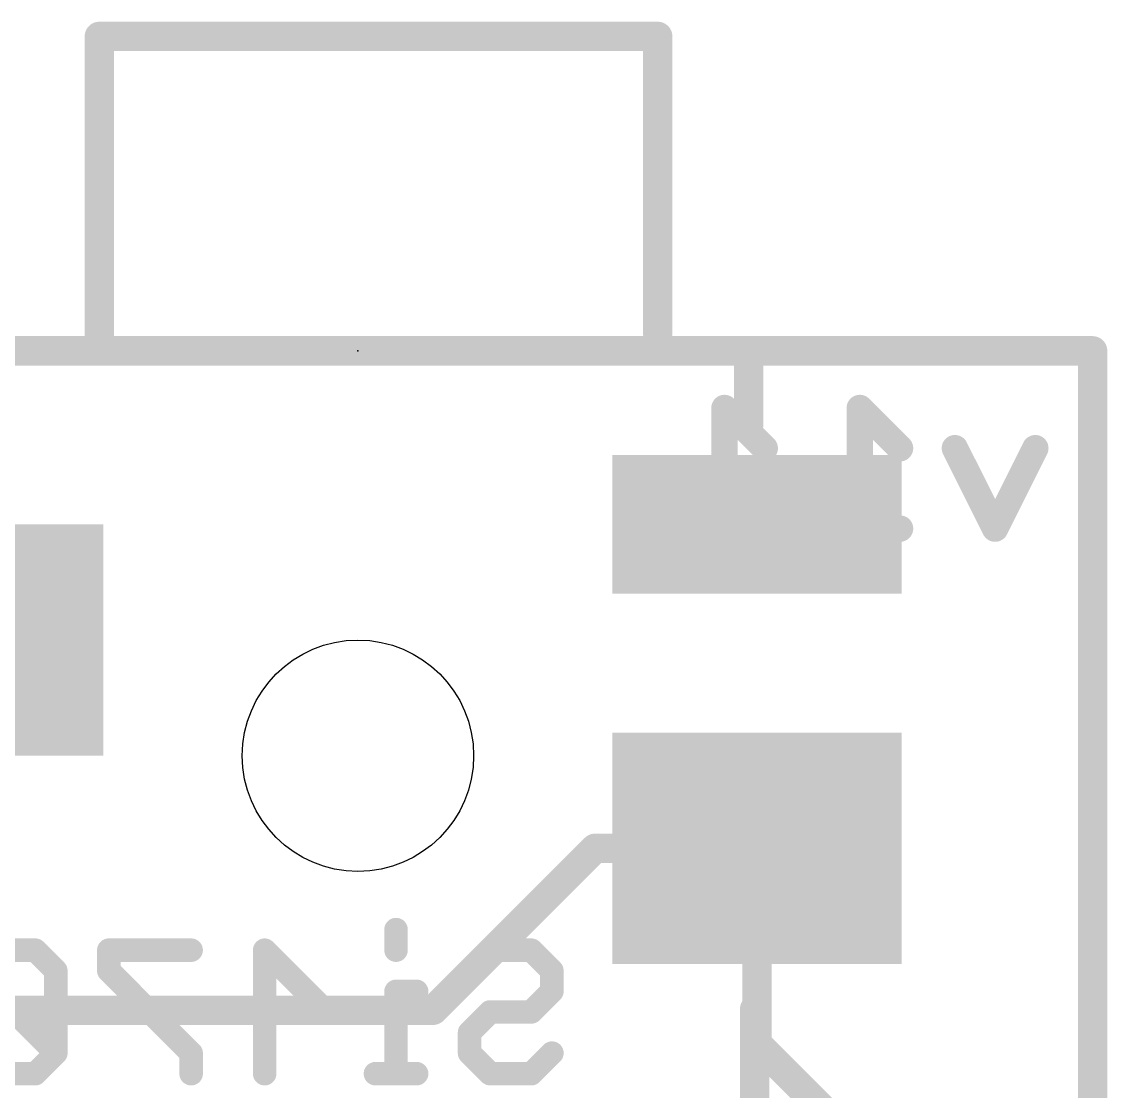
# Model space of a CAD drawing. Extents: x -90 to 26, y -1 to 33.
# Drawn here: x 16.14 to 25.53, y 24.08 to 33.32 of the extents above; entities that cross this region are included whole.
import ezdxf

# ---------------------------------------------------------------- set-up
doc = ezdxf.new("R2010")
doc.units = 0
for name, color, linetype in [('1', 12, 'CONTINUOUS'), ('16', 132, 'CONTINUOUS'), ('20', 53, 'CONTINUOUS'), ('21', 41, 'CONTINUOUS'), ('22', 40, 'CONTINUOUS'), ('23', 53, 'CONTINUOUS'), ('51', 53, 'CONTINUOUS')]:
    doc.layers.add(name, color=color, linetype=linetype)

# ---------------------------------------------------------------- blocks, each defined once
blk = doc.blocks.new('RECT')
blk.add_solid([(-0.5, -0.5), (0.5, -0.5), (-0.5, 0.5), (0.5, 0.5)])

msp = doc.modelspace()

# ---------------------------------------------------------------- linework, layer by layer
at = {"layer": '1', "const_width": 0.254}
for points in [[(25.4, 30.48), (0, 30.48)], [(25.4, -1.27), (25.4, 30.48)], [(21.1, 26.18), (19.7, 24.78)], [(22.5, 26.18), (21.1, 26.18)], [(22.5, 26.18), (22.37, 26.18)], [(22.5, 26.18), (22.5, 24.49)], [(13.97, 24.78), (19.7, 24.78)], [(22.5, 24.49), (24.13, 22.86)]]:
    msp.add_lwpolyline(points, dxfattribs=at)
at = {"layer": '1', "const_width": 0.127}
for points in [[(25.4635, 30.48, 1), (25.3365, 30.48)], [(25.4, 30.4165, 1), (25.4, 30.5435)], [(21.1, 26.2435, 1), (21.1, 26.1165)], [(21.1449, 26.1351, 1), (21.0551, 26.2249)], [(22.37, 26.2435, 1), (22.37, 26.1165)], [(22.5635, 26.18, 1), (22.4365, 26.18)], [(22.5, 26.1165, 1), (22.5, 26.2435)], [(22.5, 26.1165, 1), (22.5, 26.2435)], [(19.6551, 24.8249, 1), (19.7449, 24.7351)], [(19.7, 24.7165, 1), (19.7, 24.8435)], [(22.5449, 24.5349, 1), (22.4551, 24.4451)], [(22.4365, 24.49, 1), (22.5635, 24.49)]]:
    msp.add_lwpolyline(points, format="xyb", dxfattribs=at)
at = {"layer": '16'}
for points, const_width in [([(25.4, 30.48), (0, 30.48)], 0.254), ([(25.4, -1.27), (25.4, 30.48)], 0.254), ([(22.5659, 29.6382), (22.2185, 29.9856)], 0.2286), ([(22.2185, 29.9856), (22.2185, 28.9433)], 0.2286), ([(23.7353, 29.6382), (23.3879, 29.9856)], 0.2286), ([(23.3879, 29.9856), (23.3879, 28.9433)], 0.2286), ([(24.5573, 28.9433), (24.2098, 29.6382)], 0.2286), ([(24.9047, 29.6382), (24.5573, 28.9433)], 0.2286), ([(22.5659, 28.9433), (21.871, 28.9433)], 0.2286), ([(23.7353, 28.9433), (23.0404, 28.9433)], 0.2286)]:
    msp.add_lwpolyline(points, dxfattribs=dict(at, const_width=const_width))
for points, const_width in [([(25.4635, 30.48, 1), (25.3365, 30.48)], 0.127), ([(25.4, 30.4165, 1), (25.4, 30.5435)], 0.127), ([(22.2589, 30.026, 1), (22.1781, 29.9452)], 0.1143), ([(22.2756, 29.9856, 1), (22.1613, 29.9856)], 0.1143), ([(23.4283, 30.026, 1), (23.3475, 29.9452)], 0.1143), ([(23.445, 29.9856, 1), (23.3307, 29.9856)], 0.1143), ([(24.261, 29.6637, 1), (24.1587, 29.6126)], 0.1143), ([(24.9558, 29.6126, 1), (24.8536, 29.6637)], 0.1143), ([(22.5255, 29.5977, 1), (22.6063, 29.6786)], 0.1143), ([(23.6949, 29.5977, 1), (23.7757, 29.6786)], 0.1143), ([(21.871, 29.0005, 1), (21.871, 28.8862)], 0.1143), ([(22.1613, 28.9433, 1), (22.2756, 28.9433)], 0.1143), ([(22.5659, 28.8862, 1), (22.5659, 29.0005)], 0.1143), ([(23.0404, 29.0005, 1), (23.0404, 28.8862)], 0.1143), ([(23.3307, 28.9433, 1), (23.445, 28.9433)], 0.1143), ([(23.7353, 28.8862, 1), (23.7353, 29.0005)], 0.1143), ([(24.5062, 28.9689, 1), (24.6084, 28.9177)], 0.1143), ([(24.5062, 28.9177, 1), (24.6084, 28.9689)], 0.1143)]:
    msp.add_lwpolyline(points, format="xyb", dxfattribs=dict(at, const_width=const_width))
at = {"layer": '20', "const_width": 0.2032}
for points in [[(0, 30.48), (25.4, 30.48)], [(25.4, 30.48), (25.4, -1.27)]]:
    msp.add_lwpolyline(points, dxfattribs=at)
at = {"layer": '20', "const_width": 0.1016}
for points in [[(25.4508, 30.48, 1), (25.3492, 30.48)], [(25.4, 30.4292, 1), (25.4, 30.5308)]]:
    msp.add_lwpolyline(points, format="xyb", dxfattribs=at)
at = {"layer": '20'}
msp.add_circle((19.05, 26.98), 1, dxfattribs=at)
at = {"layer": '21', "const_width": 0.254}
msp.add_lwpolyline([(22.479, 16.002), (22.479, 24.7904)], dxfattribs=at)
at = {"layer": '21', "const_width": 0.127}
msp.add_lwpolyline([(22.5425, 24.7904, 1), (22.4155, 24.7904)], format="xyb", dxfattribs=at)
at = {"layer": '22', "const_width": 0.2032}
for points in [[(19.3791, 25.4773), (19.3791, 25.2993)], [(16.2607, 25.2993), (15.9048, 25.2993)], [(16.4386, 25.1214), (16.2607, 25.2993)], [(17.608, 25.2993), (16.8962, 25.2993)], [(16.8962, 25.2993), (16.8962, 25.1214)], [(18.2436, 24.2316), (18.2436, 25.2993)], [(18.2436, 25.2993), (18.7774, 24.7655)], [(20.0146, 25.1214), (20.1925, 25.2993)], [(20.1925, 25.2993), (20.5485, 25.2993)], [(20.5485, 25.2993), (20.7264, 25.1214)], [(16.4386, 24.4095), (15.7268, 25.1214)], [(16.4386, 24.4095), (16.4386, 25.1214)], [(16.8962, 25.1214), (17.608, 24.4095)], [(20.7264, 25.1214), (20.7264, 24.9434)], [(19.557, 24.9434), (19.3791, 24.9434)], [(19.3791, 24.9434), (19.3791, 24.2316)], [(20.7264, 24.9434), (20.5485, 24.7655)], [(18.7774, 24.7655), (18.0656, 24.7655)], [(20.1925, 24.7655), (20.0146, 24.5875)], [(20.5485, 24.7655), (20.1925, 24.7655)], [(20.0146, 24.5875), (20.0146, 24.4095)], [(16.2607, 24.2316), (16.4386, 24.4095)], [(17.608, 24.4095), (17.608, 24.2316)], [(20.0146, 24.4095), (20.1925, 24.2316)], [(20.5485, 24.2316), (20.7264, 24.4095)], [(15.9048, 24.2316), (16.2607, 24.2316)], [(19.557, 24.2316), (19.2011, 24.2316)], [(20.1925, 24.2316), (20.5485, 24.2316)]]:
    msp.add_lwpolyline(points, dxfattribs=at)
at = {"layer": '22', "const_width": 0.1016}
for points in [[(19.4299, 25.4773, 1), (19.3283, 25.4773)], [(16.2966, 25.3352, 1), (16.2247, 25.2634)], [(16.2607, 25.2485, 1), (16.2607, 25.3501)], [(16.8962, 25.3501, 1), (16.8962, 25.2485)], [(16.947, 25.2993, 1), (16.8454, 25.2993)], [(17.608, 25.2485, 1), (17.608, 25.3501)], [(18.2795, 25.3352, 1), (18.2076, 25.2634)], [(18.2944, 25.2993, 1), (18.1928, 25.2993)], [(19.3283, 25.2993, 1), (19.4299, 25.2993)], [(20.1925, 25.3501, 1), (20.1925, 25.2485)], [(20.2285, 25.2634, 1), (20.1566, 25.3352)], [(20.5844, 25.3352, 1), (20.5125, 25.2634)], [(20.5485, 25.2485, 1), (20.5485, 25.3501)], [(16.4894, 25.1214, 1), (16.3878, 25.1214)], [(16.4027, 25.0854, 1), (16.4745, 25.1573)], [(16.9321, 25.1573, 1), (16.8603, 25.0854)], [(16.8454, 25.1214, 1), (16.947, 25.1214)], [(19.9787, 25.1573, 1), (20.0505, 25.0854)], [(20.7772, 25.1214, 1), (20.6756, 25.1214)], [(20.6905, 25.0854, 1), (20.7623, 25.1573)], [(19.3791, 24.9942, 1), (19.3791, 24.8926)], [(19.4299, 24.9434, 1), (19.3283, 24.9434)], [(19.557, 24.8926, 1), (19.557, 24.9942)], [(20.6756, 24.9434, 1), (20.7772, 24.9434)], [(20.7623, 24.9075, 1), (20.6905, 24.9793)], [(18.0656, 24.8163, 1), (18.0656, 24.7147)], [(18.7774, 24.7147, 1), (18.7774, 24.8163)], [(20.1925, 24.8163, 1), (20.1925, 24.7147)], [(20.2285, 24.7295, 1), (20.1566, 24.8014)], [(20.5485, 24.7147, 1), (20.5485, 24.8163)], [(18.7415, 24.7295, 1), (18.8133, 24.8014)], [(20.5125, 24.8014, 1), (20.5844, 24.7295)], [(20.0654, 24.5875, 1), (19.9638, 24.5875)], [(19.9787, 24.6234, 1), (20.0505, 24.5516)], [(16.4745, 24.3736, 1), (16.4027, 24.4455)], [(16.4027, 24.3736, 1), (16.4745, 24.4455)], [(17.6588, 24.4095, 1), (17.5572, 24.4095)], [(17.5721, 24.3736, 1), (17.6439, 24.4455)], [(20.0505, 24.4455, 1), (19.9787, 24.3736)], [(20.7623, 24.3736, 1), (20.6905, 24.4455)], [(16.3878, 24.4095, 1), (16.4894, 24.4095)], [(19.9638, 24.4095, 1), (20.0654, 24.4095)], [(16.2247, 24.2675, 1), (16.2966, 24.1957)], [(16.2607, 24.1808, 1), (16.2607, 24.2824)], [(19.2011, 24.2824, 1), (19.2011, 24.1808)], [(19.557, 24.1808, 1), (19.557, 24.2824)], [(20.1925, 24.2824, 1), (20.1925, 24.1808)], [(20.1566, 24.1957, 1), (20.2285, 24.2675)], [(20.5125, 24.2675, 1), (20.5844, 24.1957)], [(20.5485, 24.1808, 1), (20.5485, 24.2824)], [(17.5572, 24.2316, 1), (17.6588, 24.2316)], [(18.1928, 24.2316, 1), (18.2944, 24.2316)], [(19.3283, 24.2316, 1), (19.4299, 24.2316)]]:
    msp.add_lwpolyline(points, format="xyb", dxfattribs=at)
at = {"layer": '23'}
msp.add_point((19.05, 30.48), dxfattribs=at)
at = {"layer": '51', "const_width": 0.254}
for points in [[(21.6408, 33.1978), (16.8148, 33.1978)], [(16.8148, 33.1978), (16.8148, 30.48)], [(21.6408, 30.6324), (21.6408, 33.1978)], [(16.8148, 30.48), (15.8242, 30.48)], [(22.4282, 30.48), (16.8148, 30.48)], [(22.4282, 29.845), (22.4282, 30.48)]]:
    msp.add_lwpolyline(points, dxfattribs=at)
at = {"layer": '51', "const_width": 0.127}
for points in [[(16.8148, 33.2613, 1), (16.8148, 33.1343)], [(16.8783, 33.1978, 1), (16.7513, 33.1978)], [(21.7043, 33.1978, 1), (21.5773, 33.1978)], [(21.6408, 33.1343, 1), (21.6408, 33.2613)], [(21.5773, 30.6324, 1), (21.7043, 30.6324)], [(16.8148, 30.5435, 1), (16.8148, 30.4165)], [(16.8148, 30.4165, 1), (16.8148, 30.5435)], [(22.4917, 30.48, 1), (22.3647, 30.48)], [(22.4282, 30.4165, 1), (22.4282, 30.5435)], [(16.7513, 30.48, 1), (16.8783, 30.48)], [(22.3647, 29.845, 1), (22.4917, 29.845)]]:
    msp.add_lwpolyline(points, format="xyb", dxfattribs=at)

# ---------------------------------------------------------------- block references
at = {"layer": '1', "yscale": 2.5}
for p, xscale, rotation in [((22.5, 28.98), 1.2, 90), ((15.6, 27.98), 2, 270), ((22.5, 26.18), 2, 270)]:
    msp.add_blockref('RECT', p, dxfattribs=dict(at, xscale=xscale, rotation=rotation))

doc.saveas('drawing.dxf')
